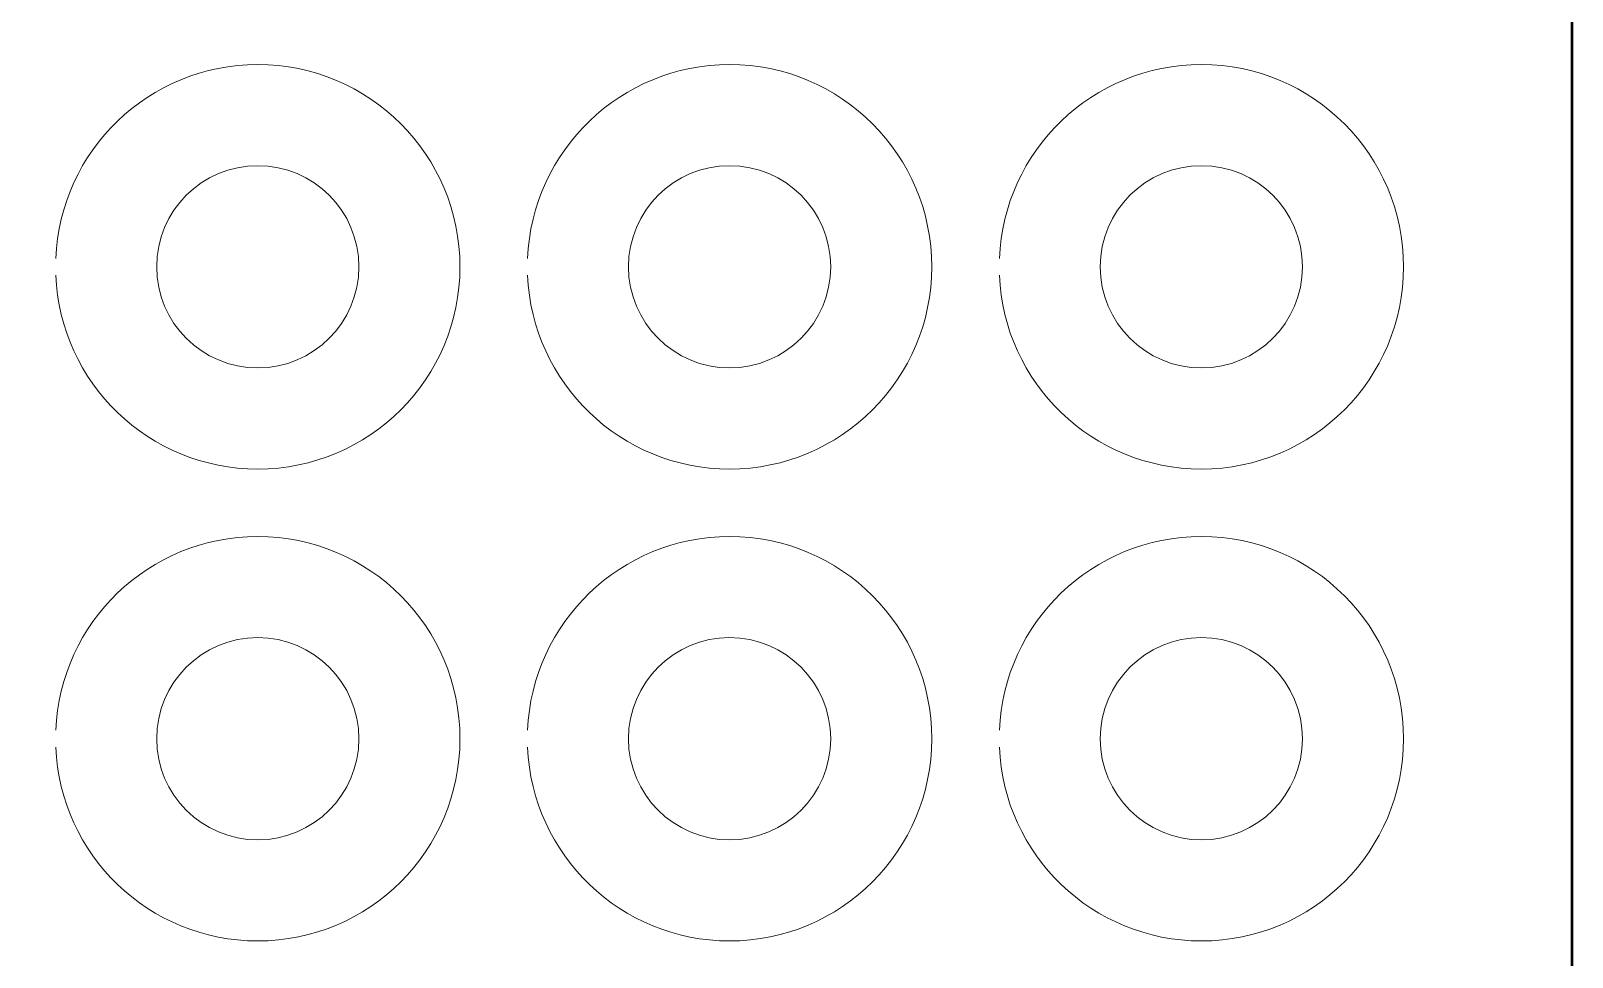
# Model space of a CAD drawing. Header units: centimetres. Extents: x -17.9 to -3.1, y -25.3 to -4.3.
# Drawn here: x -7.674 to -3.1, y -23.298 to -20.55 of the extents above; entities that cross this region are included whole.
import ezdxf

# ---------------------------------------------------------------- set-up
doc = ezdxf.new("R2010")
doc.units = ezdxf.units.CM
doc.header["$MEASUREMENT"] = 0
doc.layers.add('Layer 1', color=7, linetype='Continuous')

msp = doc.modelspace()

# ---------------------------------------------------------------- linework, layer by layer
at = {"layer": 'Layer 1', "color": 7, "lineweight": 53}
msp.add_open_spline([(-17.90003, -24.8499), (-17.90003, -24.8499), (-17.90003, -4.84994), (-17.90003, -4.84994), (-17.90003, -4.84994), (-17.90003, -4.57297), (-17.67694, -4.34998), (-17.39994, -4.34998), (-17.39994, -4.34998), (-17.39994, -4.34998), (-3.60007, -4.34998), (-3.60007, -4.34998), (-3.60007, -4.34998), (-3.32293, -4.34998), (-3.09997, -4.57297), (-3.09997, -4.84994), (-3.09997, -4.84994), (-3.09997, -4.84994), (-3.09997, -24.8499), (-3.09997, -24.8499), (-3.09997, -24.8499), (-3.09997, -25.1269), (-3.32293, -25.34999), (-3.60007, -25.34999), (-3.60007, -25.34999), (-3.60007, -25.34999), (-17.39994, -25.34999), (-17.39994, -25.34999), (-17.39994, -25.34999), (-17.67694, -25.34999), (-17.90003, -25.1269), (-17.90003, -24.8499)], degree=3, knots=[0, 0, 0, 0, 0.125, 0.125, 0.125, 0.125, 0.25, 0.25, 0.25, 0.25, 0.375, 0.375, 0.375, 0.375, 0.5, 0.5, 0.5, 0.5, 0.625, 0.625, 0.625, 0.625, 0.75, 0.75, 0.75, 0.75, 0.875, 0.875, 0.875, 0.875, 1, 1, 1, 1], dxfattribs=at)
at = {"layer": 'Layer 1', "color": 250, "lineweight": 20}
for points in [[(-7.59972, -21.225), (-7.5866, -20.90527), (-7.32318, -20.65), (-7.00024, -20.65), (-7.00024, -20.65), (-6.66896, -20.65), (-6.40028, -20.91868), (-6.40028, -21.25), (-6.40028, -21.25), (-6.40028, -21.58129), (-6.66896, -21.85), (-7.00024, -21.85), (-7.00024, -21.85), (-7.32318, -21.85), (-7.5866, -21.5947), (-7.59972, -21.275)], [(-6.19972, -21.225), (-6.1866, -20.90527), (-5.92318, -20.65), (-5.60024, -20.65), (-5.60024, -20.65), (-5.26896, -20.65), (-5.00028, -20.91868), (-5.00028, -21.25), (-5.00028, -21.25), (-5.00028, -21.58129), (-5.26896, -21.85), (-5.60024, -21.85), (-5.60024, -21.85), (-5.92318, -21.85), (-6.1866, -21.5947), (-6.19972, -21.275)], [(-4.79972, -21.225), (-4.7866, -20.90527), (-4.52318, -20.65), (-4.20024, -20.65), (-4.20024, -20.65), (-3.86896, -20.65), (-3.60028, -20.91868), (-3.60028, -21.25), (-3.60028, -21.25), (-3.60028, -21.58129), (-3.86896, -21.85), (-4.20024, -21.85), (-4.20024, -21.85), (-4.52318, -21.85), (-4.7866, -21.5947), (-4.79972, -21.275)], [(-7.00026, -20.95), (-6.83462, -20.95), (-6.70028, -21.08434), (-6.70028, -21.25), (-6.70028, -21.25), (-6.70028, -21.41564), (-6.83462, -21.55), (-7.00026, -21.55), (-7.00026, -21.55), (-7.16592, -21.55), (-7.30028, -21.41564), (-7.30028, -21.25), (-7.30028, -21.25), (-7.30028, -21.08434), (-7.16592, -20.95), (-7.00026, -20.95)], [(-5.60026, -20.95), (-5.43462, -20.95), (-5.30028, -21.08434), (-5.30028, -21.25), (-5.30028, -21.25), (-5.30028, -21.41564), (-5.43462, -21.55), (-5.60026, -21.55), (-5.60026, -21.55), (-5.76592, -21.55), (-5.90028, -21.41564), (-5.90028, -21.25), (-5.90028, -21.25), (-5.90028, -21.08434), (-5.76592, -20.95), (-5.60026, -20.95)], [(-4.20026, -20.95), (-4.03462, -20.95), (-3.90028, -21.08434), (-3.90028, -21.25), (-3.90028, -21.25), (-3.90028, -21.41564), (-4.03462, -21.55), (-4.20026, -21.55), (-4.20026, -21.55), (-4.36592, -21.55), (-4.50028, -21.41564), (-4.50028, -21.25), (-4.50028, -21.25), (-4.50028, -21.08434), (-4.36592, -20.95), (-4.20026, -20.95)], [(-7.59972, -22.625), (-7.5866, -22.30527), (-7.32318, -22.05), (-7.00024, -22.05), (-7.00024, -22.05), (-6.66896, -22.05), (-6.40028, -22.31868), (-6.40028, -22.65), (-6.40028, -22.65), (-6.40028, -22.98129), (-6.66896, -23.25), (-7.00024, -23.25), (-7.00024, -23.25), (-7.32318, -23.25), (-7.5866, -22.9947), (-7.59972, -22.675)], [(-6.19972, -22.625), (-6.1866, -22.30527), (-5.92318, -22.05), (-5.60024, -22.05), (-5.60024, -22.05), (-5.26896, -22.05), (-5.00028, -22.31868), (-5.00028, -22.65), (-5.00028, -22.65), (-5.00028, -22.98129), (-5.26896, -23.25), (-5.60024, -23.25), (-5.60024, -23.25), (-5.92318, -23.25), (-6.1866, -22.9947), (-6.19972, -22.675)], [(-4.79972, -22.625), (-4.7866, -22.30527), (-4.52318, -22.05), (-4.20024, -22.05), (-4.20024, -22.05), (-3.86896, -22.05), (-3.60028, -22.31868), (-3.60028, -22.65), (-3.60028, -22.65), (-3.60028, -22.98129), (-3.86896, -23.25), (-4.20024, -23.25), (-4.20024, -23.25), (-4.52318, -23.25), (-4.7866, -22.9947), (-4.79972, -22.675)], [(-7.00026, -22.35), (-6.83462, -22.35), (-6.70028, -22.48434), (-6.70028, -22.65), (-6.70028, -22.65), (-6.70028, -22.81564), (-6.83462, -22.95), (-7.00026, -22.95), (-7.00026, -22.95), (-7.16592, -22.95), (-7.30028, -22.81564), (-7.30028, -22.65), (-7.30028, -22.65), (-7.30028, -22.48434), (-7.16592, -22.35), (-7.00026, -22.35)], [(-5.60026, -22.35), (-5.43462, -22.35), (-5.30028, -22.48434), (-5.30028, -22.65), (-5.30028, -22.65), (-5.30028, -22.81564), (-5.43462, -22.95), (-5.60026, -22.95), (-5.60026, -22.95), (-5.76592, -22.95), (-5.90028, -22.81564), (-5.90028, -22.65), (-5.90028, -22.65), (-5.90028, -22.48434), (-5.76592, -22.35), (-5.60026, -22.35)], [(-4.20026, -22.35), (-4.03462, -22.35), (-3.90028, -22.48434), (-3.90028, -22.65), (-3.90028, -22.65), (-3.90028, -22.81564), (-4.03462, -22.95), (-4.20026, -22.95), (-4.20026, -22.95), (-4.36592, -22.95), (-4.50028, -22.81564), (-4.50028, -22.65), (-4.50028, -22.65), (-4.50028, -22.48434), (-4.36592, -22.35), (-4.20026, -22.35)]]:
    msp.add_open_spline(points, degree=3, knots=[0, 0, 0, 0, 0.25, 0.25, 0.25, 0.25, 0.5, 0.5, 0.5, 0.5, 0.75, 0.75, 0.75, 0.75, 1, 1, 1, 1], dxfattribs=at)

doc.saveas('drawing.dxf')
